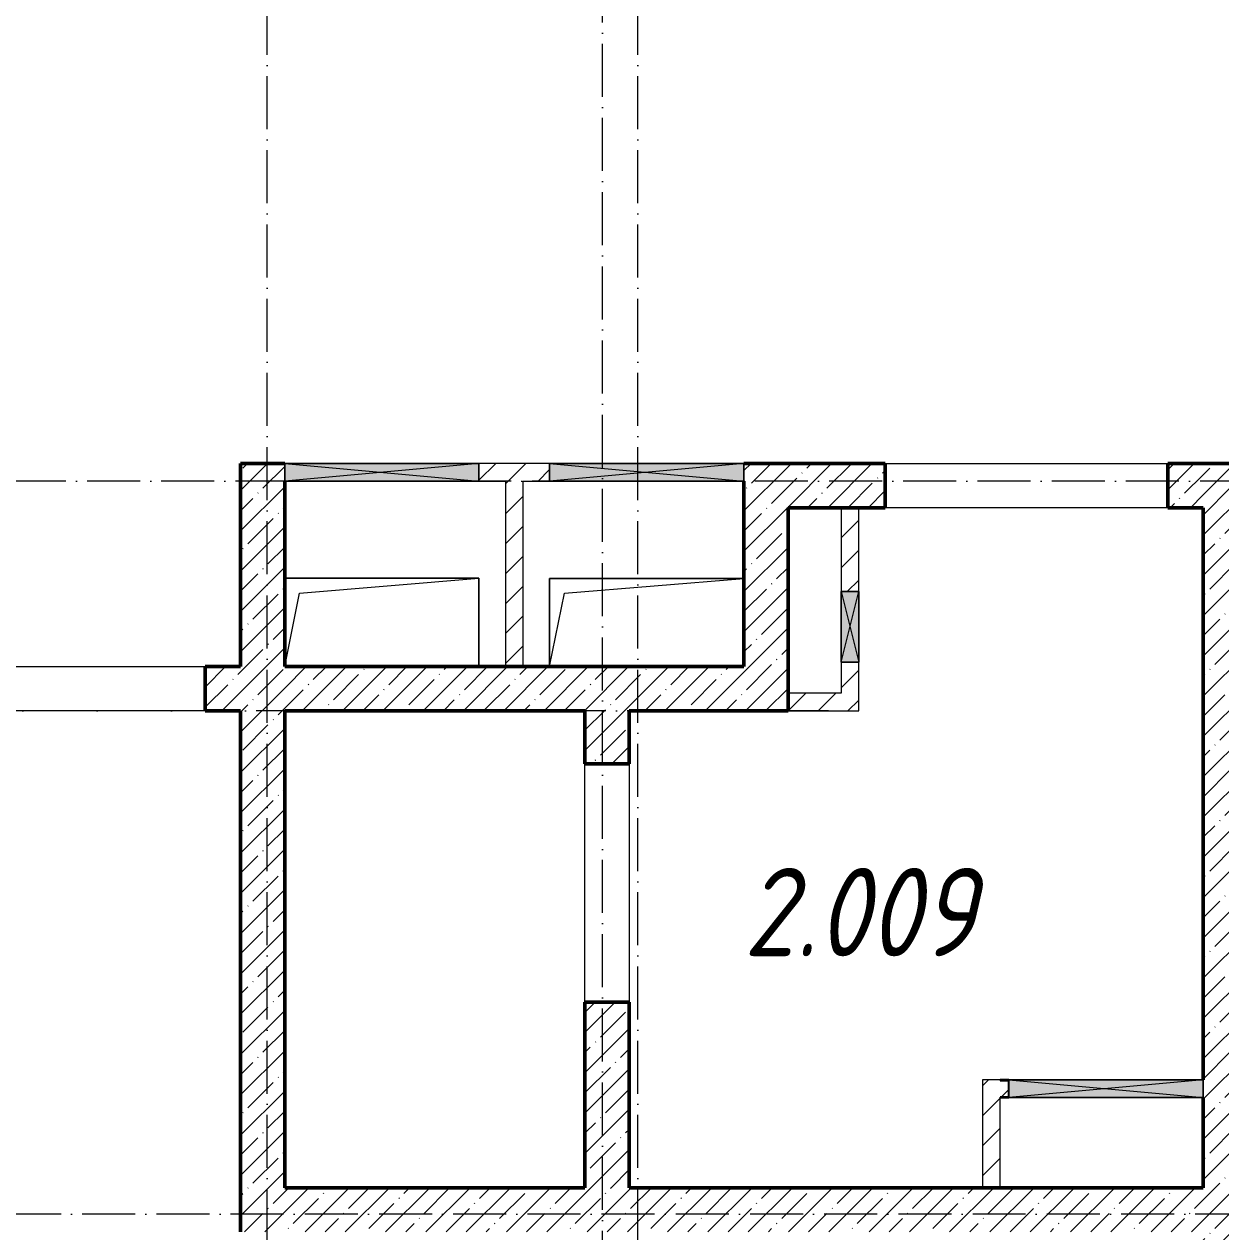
# Model space of a CAD drawing. Header units: millimetres. Extents: x -213536 to 1564669, y -45299 to 942238.
# Drawn here: x 550658 to 557433, y 630375 to 637213 of the extents above; entities that cross this region are included whole.
import ezdxf

# ---------------------------------------------------------------- set-up
doc = ezdxf.new("R2010")
doc.units = ezdxf.units.MM
doc.linetypes.add('50_200_ШТРИХ_1Т_ш5_п1_п1_', pattern=[700, 500, -100, 0, -100])
for name, color, linetype, lineweight in [('3.1) ЖБ окна 1.2 м', 102, 'Continuous', 30), ('A-DETL-GENF-OTLN', 7, 'Continuous', 9), ('A-FLOR-____-OTLN', 7, 'Continuous', 9), ('A-GENM-____-MCUT', 7, 'Continuous', 25), ('A-GENM-____-OTLN', 7, 'Continuous', 9), ('A-GENM-____-OTLN-1', 7, 'Continuous', 25), ('A-GLAZ-____-OTLN', 7, 'Continuous', 9), ('A-WALL-____-MCUT-2', 7, 'Continuous', 50), ('A-WALL-____-OTLN', 7, 'Continuous', 9), ('A-WALL-____-PATT-1', 7, 'Continuous', 9), ('A-WALL-FNSH-MCUT-1', 7, 'Continuous', 9), ('S-GRID-____-OTLN-1', 7, '50_200_ШТРИХ_1Т_ш5_п1_п1_', 9), ('Марки помещений', 7, 'Continuous', 9)]:
    doc.layers.add(name, color=color, linetype=linetype, lineweight=lineweight)
doc.styles.add('ISOCPEUR_I_2', font='isocpeui.ttf', dxfattribs={"width": 0.85, "height": 2.3})
pattern_1 = [(45, (544282.64, 571544.04), (-114.04925, 114.04925), []), (45, (544396.69, 571544.04), (-114.04925, 114.04925), [201.612, -40.322, 3.353, -36.97])]
pattern_2 = [(45, (544282.64, 571544.04), (-84.85281, 84.85281), [])]

# ---------------------------------------------------------------- blocks, each defined once
blk = doc.blocks.new('AR_Отверстие прямоугольное _в плите_ - AR_Отверстие прямоугольное _в плите_-V199-АР1_План отверстий 2 этажа в осях 1-64_Ю-ЯЯ')
at = {"layer": 'A-GENM-____-OTLN'}
for p, q in [((550, 250), (-550, 250)), ((-550, 250), (-550, -249.7)), ((-466.7, 166.7), (550, 250)), ((-549.9, -249.7), (-466.7, 166.7))]:
    blk.add_line(p, q, dxfattribs=at)
blk = doc.blocks.new('AR_Отверстие прямоугольное _в плите_ - AR_Отверстие прямоугольное _в плите_-V200-АР1_План отверстий 2 этажа в осях 1-64_Ю-ЯЯ')
at = {"layer": 'A-GENM-____-OTLN'}
for p, q in [((550, 250), (-550, 250)), ((-466.7, 166.7), (550, 250)), ((550, -250), (550, 250)), ((-550, -250), (-466.7, 166.7))]:
    blk.add_line(p, q, dxfattribs=at)
blk = doc.blocks.new('AR_Отверстие прямоугольное _в стене_ - AR_Отверстие прямоугольное _в стене__ОВ-36805337-АР1_План отверстий 2 этажа в осях 1-64_Ю-ЯЯ')
at = {"layer": 'A-GLAZ-____-OTLN'}
blk.add_hatch(color=256, dxfattribs=at).paths.add_polyline_path([(-142.7, -50), (550, -50), (550, 50), (-550, 50), (-550, -50)], flags=0)
at = {"layer": 'A-DETL-GENF-OTLN'}
for p, q in [((-550, -50), (-550, 50)), ((-550, 50), (550, 50)), ((550, 50), (-550, -50)), ((-550, 50), (550, -50)), ((550, 50), (-550, 50)), ((-550, 50), (-550, -50)), ((550, 50), (550, -50)), ((550, -50), (550, 50)), ((550, -50), (-550, -50)), ((-550, -50), (550, -50))]:
    blk.add_line(p, q, dxfattribs=at)
blk = doc.blocks.new('AR_Отверстие прямоугольное _в стене_ - AR_Отверстие прямоугольное _в стене__ОВ-36803902-АР1_План отверстий 2 этажа в осях 1-64_Ю-ЯЯ')
at = {"layer": 'A-GLAZ-____-OTLN'}
blk.add_hatch(color=256, dxfattribs=at).paths.add_polyline_path([(550, -50), (550, 50), (-550, 50), (-550, -50)], flags=0)
at = {"layer": 'A-DETL-GENF-OTLN'}
for p, q in [((-550, -50), (-550, 50)), ((-550, 50), (550, 50)), ((550, 50), (-550, -50)), ((-550, 50), (550, -50)), ((550, 50), (-550, 50)), ((-550, 50), (-550, -50)), ((550, 50), (550, -50)), ((550, -50), (550, 50)), ((550, -50), (-550, -50)), ((-550, -50), (550, -50))]:
    blk.add_line(p, q, dxfattribs=at)
blk = doc.blocks.new('154_Фахверк_СКБ_Швеллер - Тип_100_3960-V204-АР1_План отверстий 2 этажа в осях 1-64_Ю-ЯЯ')
at = {"layer": 'A-GENM-____-MCUT'}
for p, q in [((175, 50), (125, 50)), ((128, 47), (175, 47)), ((128, -47), (128, 47)), ((175, 47), (175, 50)), ((125, -50), (175, -50)), ((175, -47), (128, -47)), ((175, -50), (175, -47))]:
    blk.add_line(p, q, dxfattribs=at)
blk = doc.blocks.new('AR_Отверстие прямоугольное _в стене_ - AR_Отверстие прямоугольное _в стене__ОВ-36913595-АР1_План отверстий 2 этажа в осях 1-64_Ю-ЯЯ')
at = {"layer": 'A-GLAZ-____-OTLN'}
blk.add_hatch(color=256, dxfattribs=at).paths.add_polyline_path([(550, -50), (550, 50), (-550, 50), (-550, -50), (422.3, -50)], flags=0)
at = {"layer": 'A-DETL-GENF-OTLN'}
for p, q in [((-550, -50), (-550, 50)), ((-550, 50), (550, 50)), ((550, 50), (-550, -50)), ((-550, 50), (550, -50)), ((550, 50), (-550, 50)), ((-550, 50), (-550, -50)), ((550, 50), (550, -50)), ((550, -50), (550, 50)), ((550, -50), (-550, -50)), ((-550, -50), (550, -50))]:
    blk.add_line(p, q, dxfattribs=at)
blk = doc.blocks.new('AR_Отверстие прямоугольное _в стене_ - AR_Отверстие прямоугольное _в стене__ОВ-36914865-АР1_План отверстий 2 этажа в осях 1-64_Ю-ЯЯ')
at = {"layer": 'A-GLAZ-____-OTLN'}
blk.add_hatch(color=256, dxfattribs=at).paths.add_polyline_path([(-200, -50), (200, -50), (200, 50), (-200, 50)], flags=0)
at = {"layer": 'A-DETL-GENF-OTLN'}
for p, q in [((-200, -50), (-200, 50)), ((-200, 50), (200, 50)), ((200, 50), (-200, -50)), ((-200, 50), (200, -50)), ((200, 50), (-200, 50)), ((-200, 50), (-200, -50)), ((200, 50), (200, -50)), ((200, -50), (200, 50)), ((200, -50), (-200, -50)), ((-200, -50), (200, -50))]:
    blk.add_line(p, q, dxfattribs=at)
blk = doc.blocks.new('2этаж')
at = {"layer": 'S-GRID-____-OTLN-1', "color": 251, "ltscale": 0.6, "true_color": 0x636466}
for p, q in [((-7841.7, 511907.5), (-7841.7, 549908.8)), ((-5941.7, 512090.5), (-5941.7, 549908.8)), ((-5741.7, 511907.5), (-5741.7, 549644.2)), ((88482.7, 522097), (-20260.4, 522097)), ((-4662.3, 520797), (-20260.4, 520797)), ((59888.4, 517947), (-20260.4, 517947))]:
    blk.add_line(p, q, dxfattribs=at)

msp = doc.modelspace()

# ---------------------------------------------------------------- hatches: boundary and pattern name
at = {"layer": 'A-WALL-____-PATT-1'}
h = msp.add_hatch(dxfattribs=at)
h.set_pattern_fill('FP_13', color=256, style=0, pattern_type=2)
h.set_pattern_definition(pattern_1)
h.paths.add_polyline_path([(551882.6, 630375.1), (552132.6, 630375.1), (552132.6, 634725.1), (551882.6, 634725.1), (551882.6, 631997.5)], flags=0)
h = msp.add_hatch(dxfattribs=at)
h.set_pattern_fill('FP_4', color=256, style=0, pattern_type=2)
h.set_pattern_definition(pattern_2)
h.paths.add_polyline_path([(553632.6, 634625.1), (553632.6, 634725.1), (553232.6, 634725.1), (553232.6, 634625.1), (553482.6, 634625.1)], flags=0)
h = msp.add_hatch(dxfattribs=at)
h.set_pattern_fill('FP_13', color=256, style=0, pattern_type=2)
h.set_pattern_definition(pattern_1)
h.paths.add_polyline_path([(554732.6, 633575.1), (554982.6, 633575.1), (554982.6, 634725.1), (554732.6, 634725.1), (554732.6, 634625.1)], flags=0)
h = msp.add_hatch(dxfattribs=at)
h.set_pattern_fill('FP_13', color=256, style=0, pattern_type=2)
h.set_pattern_definition(pattern_1)
h.paths.add_polyline_path([(557332.6, 634475.1), (557332.6, 634725.1), (557132.6, 634725.1), (557132.6, 634475.1)], flags=0)
h.paths.add_polyline_path([(555532.6, 634475.1), (555532.6, 634725.1), (554982.6, 634725.1), (554982.6, 634475.1)], flags=0)
h = msp.add_hatch(dxfattribs=at)
h.set_pattern_fill('FP_13', color=256, style=0, pattern_type=2)
h.set_pattern_definition(pattern_1)
h.paths.add_polyline_path([(557332.6, 627225.1), (557582.6, 627225.1), (557582.6, 634725.1), (557332.6, 634725.1), (557332.6, 628768.6)], flags=0)
h = msp.add_hatch(dxfattribs=at)
h.set_pattern_fill('FP_4', color=256, style=0, pattern_type=2)
h.set_pattern_definition(pattern_2)
h.paths.add_polyline_path([(553482.6, 633575.1), (553482.6, 634625.1), (553382.6, 634625.1), (553382.6, 633575.1)], flags=0)
h = msp.add_hatch(dxfattribs=at)
h.set_pattern_fill('FP_4', color=256, style=0, pattern_type=2)
h.set_pattern_definition(pattern_2)
h.paths.add_polyline_path([(555382.6, 633325.1), (555382.6, 633600.1), (555282.6, 633600.1), (555282.6, 633325.1)], flags=0)
h.paths.add_polyline_path([(555382.6, 634000.1), (555382.6, 634475.1), (555282.6, 634475.1), (555282.6, 634000.1), (555337.4, 634000.1)], flags=0)
h = msp.add_hatch(dxfattribs=at)
h.set_pattern_fill('FP_13', color=256, style=0, pattern_type=2)
h.set_pattern_definition(pattern_1)
h.paths.add_polyline_path([(551882.6, 633325.1), (551882.6, 633575.1), (551682.6, 633575.1), (551682.6, 633325.1)], flags=0)
h.paths.add_polyline_path([(549832.6, 633325.1), (550082.6, 633325.1), (550082.6, 633575.1), (549832.6, 633575.1)], flags=0)
h = msp.add_hatch(dxfattribs=at)
h.set_pattern_fill('FP_13', color=256, style=0, pattern_type=2)
h.set_pattern_definition(pattern_1)
h.paths.add_polyline_path([(554982.6, 633325.1), (554982.6, 633575.1), (552132.6, 633575.1), (552132.6, 633325.1), (554872.5, 633325.1)], flags=0)
h = msp.add_hatch(dxfattribs=at)
h.set_pattern_fill('FP_4', color=256, style=0, pattern_type=2)
h.set_pattern_definition(pattern_2)
h.paths.add_polyline_path([(555282.6, 633325.1), (555282.6, 633425.1), (554982.6, 633425.1), (554982.6, 633325.1)], flags=0)
h = msp.add_hatch(dxfattribs=at)
h.set_pattern_fill('FP_13', color=256, style=0, pattern_type=2)
h.set_pattern_definition(pattern_1)
h.paths.add_polyline_path([(554082.6, 630625.1), (554082.6, 631674.7), (553832.6, 631674.7), (553832.6, 630625.1)], flags=0)
h.paths.add_polyline_path([(553832.6, 633024.7), (554082.6, 633024.7), (554082.6, 633325.1), (553832.6, 633325.1)], flags=0)
h = msp.add_hatch(dxfattribs=at)
h.set_pattern_fill('FP_4', color=256, style=0, pattern_type=2)
h.set_pattern_definition(pattern_2)
h.paths.add_polyline_path([(556082.6, 631135.1), (556182.6, 631135.1), (556182.6, 631138.1), (556229.6, 631139.2), (556229.6, 631232.1), (556182.6, 631232.1), (556182.6, 631235.1), (556082.6, 631235.1), (556082.6, 631138.1)], flags=0)
h = msp.add_hatch(dxfattribs=at)
h.set_pattern_fill('FP_4', color=256, style=0, pattern_type=2)
h.set_pattern_definition(pattern_2)
h.paths.add_polyline_path([(556182.6, 630625.1), (556182.6, 631135.1), (556082.6, 631135.1), (556082.6, 630625.1)], flags=0)
h = msp.add_hatch(dxfattribs=at)
h.set_pattern_fill('FP_13', color=256, style=0, pattern_type=2)
h.set_pattern_definition(pattern_1)
h.paths.add_polyline_path([(556640, 630375.1), (557332.6, 630375.1), (557332.6, 630625.1), (552132.6, 630625.1), (552132.6, 630375.1), (554872.5, 630375.1)], flags=0)

# ---------------------------------------------------------------- linework, layer by layer
at = {"layer": 'A-FLOR-____-OTLN'}
for p, q in [((552132.6, 634075.1), (553232.6, 634075.1)), ((553232.6, 634075.1), (553232.6, 633575.1)), ((553632.6, 634074.7), (554732.6, 634074.7)), ((553632.6, 633575.1), (553632.6, 634074.7)), ((553832.6, 630625.4), (552132.6, 630625.4))]:
    msp.add_line(p, q, dxfattribs=at)
at = {"layer": 'A-WALL-____-MCUT-2'}
for p, q in [((552132.6, 634725.1), (551882.6, 634725.1)), ((551882.6, 634725.1), (551882.6, 633575.1)), ((555532.6, 634725.1), (554732.6, 634725.1)), ((555532.6, 634475.1), (555532.6, 634725.1)), ((557132.6, 634725.1), (557132.6, 634475.1)), ((557582.6, 634725.1), (557132.6, 634725.1)), ((552132.6, 633575.1), (552132.6, 634625.1)), ((554732.6, 634625.1), (554732.6, 633575.1)), ((554982.6, 633325.1), (554982.6, 634475.1)), ((554982.6, 634475.1), (555532.6, 634475.1)), ((557132.6, 634475.1), (557332.6, 634475.1)), ((557332.6, 634475.1), (557332.6, 631235.1)), ((551882.6, 633575.1), (551682.6, 633575.1)), ((551682.6, 633575.1), (551682.6, 633325.1)), ((554732.6, 633575.1), (552132.6, 633575.1)), ((551682.6, 633325.1), (551882.6, 633325.1)), ((551882.6, 633325.1), (551882.6, 630375.1)), ((552132.6, 630625.1), (552132.6, 633325.1)), ((552132.6, 633325.1), (553832.6, 633325.1)), ((553832.6, 633325.1), (553832.6, 633024.7)), ((554082.6, 633024.7), (554082.6, 633325.1)), ((554082.6, 633325.1), (554982.6, 633325.1)), ((553832.6, 633024.7), (554082.6, 633024.7)), ((554082.6, 631674.7), (553832.6, 631674.7)), ((553832.6, 631674.7), (553832.6, 630625.1)), ((554082.6, 630625.1), (554082.6, 631674.7)), ((557332.6, 631135.1), (557332.6, 630625.1)), ((553832.6, 630625.1), (552132.6, 630625.1)), ((557332.6, 630625.1), (554082.6, 630625.1))]:
    msp.add_line(p, q, dxfattribs=at)
at = {"layer": 'A-WALL-____-OTLN'}
for p, q in [((555532.6, 634725.1), (557132.6, 634725.1)), ((557132.6, 634475.1), (555532.6, 634475.1)), ((550082.6, 633575.1), (551682.6, 633575.1)), ((551682.6, 633325.1), (550082.6, 633325.1)), ((553832.6, 631674.7), (553832.6, 633024.7)), ((554082.6, 633024.7), (554082.6, 631674.7))]:
    msp.add_line(p, q, dxfattribs=at)
at = {"layer": 'A-WALL-FNSH-MCUT-1'}
for p, q in [((553632.6, 634725.1), (553232.6, 634725.1)), ((553232.6, 634625.1), (553382.6, 634625.1)), ((553382.6, 634625.1), (553382.6, 633575.1)), ((553482.6, 634625.1), (553632.6, 634625.1)), ((553482.6, 633575.1), (553482.6, 634625.1)), ((555282.6, 634475.1), (555282.6, 634000.1)), ((555382.6, 634000.1), (555382.6, 634475.1)), ((555282.6, 633600.1), (555282.6, 633425.1)), ((555382.6, 633325.1), (555382.6, 633600.1)), ((555282.6, 633425.1), (554982.6, 633425.1)), ((554982.6, 633325.1), (555382.6, 633325.1)), ((556182.6, 631235.1), (556082.6, 631235.1)), ((556082.6, 631235.1), (556082.6, 630625.1)), ((556182.6, 630625.1), (556182.6, 631135.1))]:
    msp.add_line(p, q, dxfattribs=at)

# ---------------------------------------------------------------- block references
at = {"layer": '3.1) ЖБ окна 1.2 м'}
msp.add_blockref('2этаж', (559874.3, 112528.1), dxfattribs=at)
at = {"layer": 'A-GENM-____-OTLN'}
for name, p in [('AR_Отверстие прямоугольное _в плите_ - AR_Отверстие прямоугольное _в плите_-V200-АР1_План отверстий 2 этажа в осях 1-64_Ю-ЯЯ', (552682.6, 633825.1)), ('AR_Отверстие прямоугольное _в плите_ - AR_Отверстие прямоугольное _в плите_-V199-АР1_План отверстий 2 этажа в осях 1-64_Ю-ЯЯ', (554182.6, 633824.7))]:
    msp.add_blockref(name, p, dxfattribs=at)
at = {"layer": 'A-GENM-____-OTLN-1', "rotation": 180}
msp.add_blockref('154_Фахверк_СКБ_Швеллер - Тип_100_3960-V204-АР1_План отверстий 2 этажа в осях 1-64_Ю-ЯЯ', (556357.6, 631185.1), dxfattribs=at)
at = {"layer": 'A-GLAZ-____-OTLN'}
for name, p in [('AR_Отверстие прямоугольное _в стене_ - AR_Отверстие прямоугольное _в стене__ОВ-36913595-АР1_План отверстий 2 этажа в осях 1-64_Ю-ЯЯ', (552682.6, 634675.1)), ('AR_Отверстие прямоугольное _в стене_ - AR_Отверстие прямоугольное _в стене__ОВ-36803902-АР1_План отверстий 2 этажа в осях 1-64_Ю-ЯЯ', (554182.6, 634675.1)), ('AR_Отверстие прямоугольное _в стене_ - AR_Отверстие прямоугольное _в стене__ОВ-36805337-АР1_План отверстий 2 этажа в осях 1-64_Ю-ЯЯ', (556782.6, 631185.1))]:
    msp.add_blockref(name, p, dxfattribs=at)
at = {"layer": 'A-GLAZ-____-OTLN', "rotation": 89.9999999999999}
msp.add_blockref('AR_Отверстие прямоугольное _в стене_ - AR_Отверстие прямоугольное _в стене__ОВ-36914865-АР1_План отверстий 2 этажа в осях 1-64_Ю-ЯЯ', (555332.6, 633800.1), dxfattribs=at)

# ---------------------------------------------------------------- texts
at = {"layer": 'Марки помещений', "insert": (554730.6, 632435.5), "char_height": 500, "width": 785.654, "attachment_point": 1, "style": 'ISOCPEUR_I_2'}
msp.add_mtext('2.009', dxfattribs=at)

doc.saveas('drawing.dxf')
